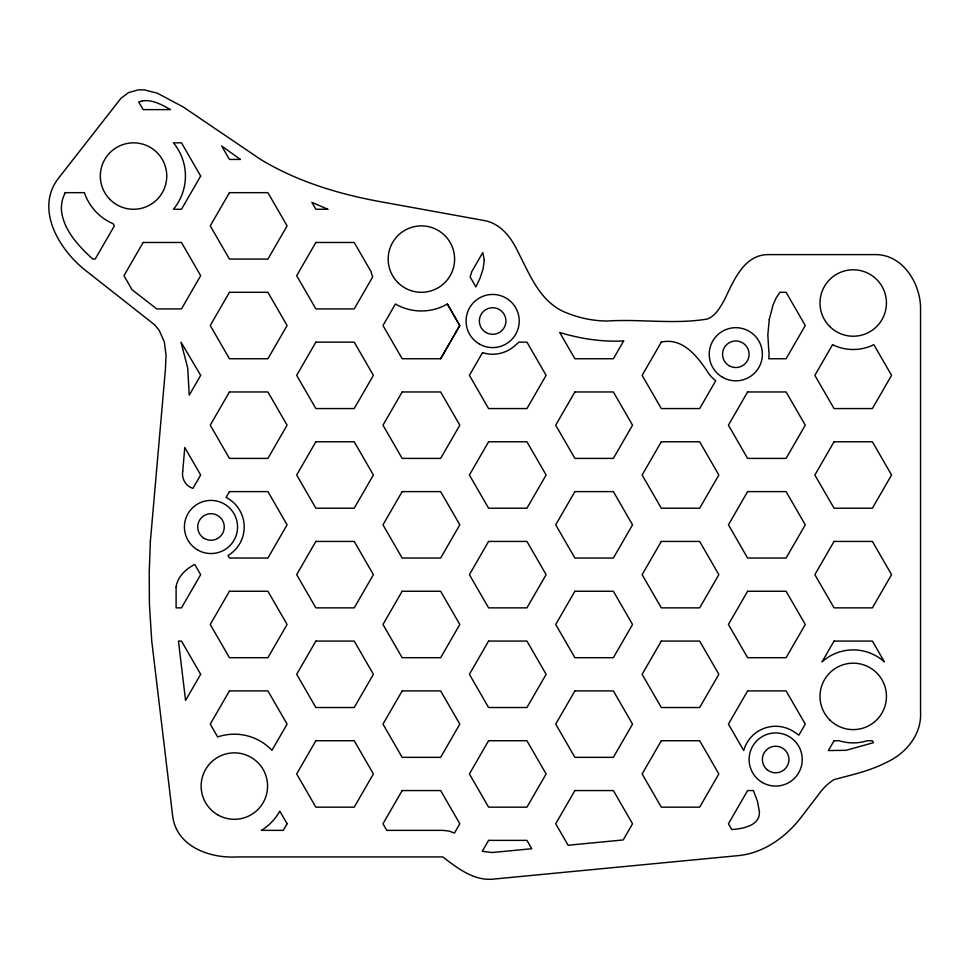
<?xml version="1.0" encoding="UTF-8"?>
<svg xmlns="http://www.w3.org/2000/svg" width="969" height="969" viewBox="0 0 969 969"><rect width="100%" height="100%" fill="white"/><g stroke="black" fill="none" stroke-linecap="round" stroke-linejoin="round"><path stroke-width="1.45" d="M440.641 358.748L459.742 325.536L447.387 304A51.89 51.89 0 0 1 395.413 304L382.985 325.523L402.159 358.748L440.641 358.748L459.754 325.632L447.387 304M182.705 471.455C181.494 478.759 185.757 486.172 192.94 488.376L200.668 475.004L184.788 447.508L182.705 471.455M150.365 541.429L149.226 572.667L149.408 604.147L151.745 641.078L172.53 814.868C175.571 846.312 209.534 858.57 237.078 856.935L442.785 856.935C457.865 868.394 474.568 881.681 494.832 878.968L737.373 855.7C763.003 853.532 785.108 837.737 800.624 817.969L821.857 790.219C825.418 786.186 829.343 782.431 833.982 779.633C851.17 774.909 869.036 771.239 885.23 762.966C905.349 754.233 921.834 734.986 920.55 712.106L920.55 307.754C920.235 282.948 902.527 254.423 875.322 254.605L768.514 254.605C743.417 254.411 733.267 281.931 724.049 300.608C719.846 307.791 715.485 315.979 707.188 319.055C674.376 324.542 640.327 318.874 607.188 321.018C592.204 320.933 577.439 317.626 563.704 311.667C539.382 300.463 529.789 274.506 518.221 252.34C511.462 237.684 500.343 222.87 483.277 220.375L379.582 201.54C337.975 193.897 297.035 181.433 260.625 159.437L183.068 106.869L157.244 93.157L144.49 89.911L138.337 89.826L128.429 92.697L120.931 98.329L59.739 176.624C33.164 208.468 59.945 251.552 87.876 272.241L154.87 324.99L159.219 330.417L164.391 342.13L166.038 355.466L165.408 369.516L150.365 541.429M759.405 811.731C760.132 825.951 742.327 828.798 731.765 829.537L728.434 823.771L747.608 790.559L753.373 790.559L757.504 801.424L759.405 811.731M176.092 586.996L176.116 607.866L181.482 607.866L200.668 574.653L194.769 564.442C185.866 568.973 177.533 576.64 176.092 586.996M769.265 319.504L767.836 334.814L768.696 349.603A33.212 33.212 0 0 1 768.72 358.748L786.089 358.748L805.275 325.523L786.089 292.311L779.803 292.311L776.048 298.161L773.105 304.799L769.265 319.504M484.282 260.092L483.119 268.849L480.115 278.018L475.888 286.921L470.122 276.94A51.89 51.89 0 0 0 471.746 271.659L482.792 252.521L484.282 260.092M65.189 192.661L63.227 197.301A33.103 33.103 0 0 0 61.495 210.927C63.918 230.767 78.743 246.09 92.721 259.086L95.192 259.086L114.366 225.874L113.143 223.754A51.89 51.89 0 0 1 84.388 192.661L65.189 192.661M143.133 242.48L123.959 275.705L132.05 289.731L156.748 308.917L181.482 308.917L200.668 275.705L181.482 242.48L143.133 242.48M200.668 176.055L181.482 209.268L173.403 209.268A51.89 51.89 0 0 0 173.403 142.831L181.482 142.831L200.668 176.055M229.435 192.661L210.249 225.874L229.435 259.086L267.916 259.086L287.09 225.874L267.916 192.661L229.435 192.661M229.435 292.311L210.249 325.523L229.435 358.748L267.916 358.748L287.09 325.523L267.916 292.311L229.435 292.311M200.668 375.354L189.221 395.17L187.744 368.135L180.997 342.13L200.668 375.354M229.435 391.961L210.249 425.173L229.435 458.398L267.916 458.398L287.09 425.173L267.916 391.961L229.435 391.961M315.858 242.48L296.684 275.705L315.858 308.917L354.218 308.917L372.677 276.94A51.89 51.89 0 0 1 371.054 271.659L354.218 242.48L315.858 242.48M229.435 491.61L226.092 497.4A33.212 33.212 0 0 1 227.981 555.528L229.435 558.047L267.916 558.047L287.09 524.823L267.916 491.61L229.435 491.61M315.858 342.13L296.684 375.354L315.858 408.567L354.218 408.567L373.392 375.354L354.218 342.13L315.858 342.13M229.435 591.26L210.249 624.472L229.435 657.697L267.916 657.697L287.09 624.472L267.916 591.26L229.435 591.26M315.858 441.779L296.684 475.004L315.858 508.216L354.218 508.216L373.392 475.004L354.218 441.779L315.858 441.779M200.668 674.303L185.563 700.454L178.466 641.078L181.482 641.078L200.668 674.303M229.435 690.909L210.249 724.122L217.662 736.949A51.89 51.89 0 0 1 271.962 750.321L287.09 724.122L267.916 690.909L229.435 690.909M315.858 541.429L296.684 574.653L315.858 607.866L354.218 607.866L373.392 574.653L354.218 541.429L315.858 541.429M402.159 391.961L382.985 425.173L402.159 458.398L440.641 458.398L459.815 425.173L440.641 391.961L402.159 391.961M315.858 641.078L296.684 674.303L315.858 707.515L354.218 707.515L373.392 674.303L354.218 641.078L315.858 641.078M402.159 491.61L382.985 524.823L402.159 558.047L440.641 558.047L459.815 524.823L440.641 491.61L402.159 491.61M482.514 352.643L469.408 375.354L488.582 408.567L526.942 408.567L546.116 375.354L526.942 342.13L518.96 342.13L515.496 345.121A33.212 33.212 0 0 1 482.514 352.643M315.858 740.728L296.684 773.952L315.858 807.165L354.218 807.165L373.392 773.952L354.218 740.728L315.858 740.728M402.159 591.26L382.985 624.472L402.159 657.697L440.641 657.697L459.815 624.472L440.641 591.26L402.159 591.26M488.582 441.779L469.408 475.004L488.582 508.216L526.942 508.216L546.116 475.004L526.942 441.779L488.582 441.779M287.09 823.771L283.287 830.36L261.388 830.36A51.89 51.89 0 0 0 279.787 811.126L287.09 823.771M402.159 690.909L382.985 724.122L402.159 757.346L440.641 757.346L459.815 724.122L440.641 690.909L402.159 690.909M488.582 541.429L469.408 574.653L488.582 607.866L526.942 607.866L546.116 574.653L526.942 541.429L488.582 541.429M574.883 391.961L555.709 425.173L574.883 458.398L613.365 458.398L632.539 425.173L613.365 391.961L574.883 391.961M623.648 340.943L613.365 358.748L574.883 358.748L559.719 332.476C580.467 338.762 601.931 342.081 623.648 340.943M402.159 790.559L382.985 823.771L386.776 830.36L443.027 830.36L448.95 831.063L454.461 833.061L459.815 823.771L440.641 790.559L402.159 790.559M488.582 641.078L469.408 674.303L488.582 707.515L526.942 707.515L546.116 674.303L526.942 641.078L488.582 641.078M574.883 491.61L555.709 524.823L574.883 558.047L613.365 558.047L632.539 524.823L613.365 491.61L574.883 491.61M661.306 342.13L642.132 375.354L661.306 408.567L699.666 408.567L715.74 380.72A33.212 33.212 0 0 1 707.334 371.357C697.038 356.095 682.43 337.26 661.306 342.13M488.582 740.728L469.408 773.952L488.582 807.165L526.942 807.165L546.116 773.952L526.942 740.728L488.582 740.728M574.883 591.26L555.709 624.472L574.883 657.697L613.365 657.697L632.539 624.472L613.365 591.26L574.883 591.26M661.306 441.779L642.132 475.004L661.306 508.216L699.666 508.216L718.841 475.004L699.666 441.779L661.306 441.779M488.582 840.377L482.271 851.327L492.3 852.514L531.763 848.735L526.942 840.377L488.582 840.377M574.883 690.909L555.709 724.122L574.883 757.346L613.365 757.346L632.539 724.122L613.365 690.909L574.883 690.909M661.306 541.429L642.132 574.653L661.306 607.866L699.666 607.866L718.841 574.653L699.666 541.429L661.306 541.429M747.608 391.961L728.434 425.173L747.608 458.398L786.089 458.398L805.275 425.173L786.089 391.961L747.608 391.961M574.883 790.559L555.709 823.771L568.1 845.247L623.2 839.953L632.539 823.771L613.365 790.559L574.883 790.559M661.306 641.078L642.132 674.303L661.306 707.515L699.666 707.515L718.841 674.303L699.666 641.078L661.306 641.078M747.608 491.61L728.434 524.823L747.608 558.047L786.089 558.047L805.275 524.823L786.089 491.61L747.608 491.61M832.577 344.673L814.856 375.354L834.043 408.567L872.391 408.567L891.565 375.354L873.856 344.673A46.5 46.5 0 0 1 832.577 344.673M661.306 740.728L642.132 773.952L661.306 807.165L699.666 807.165L718.841 773.952L699.666 740.728L661.306 740.728M747.608 591.26L728.434 624.472L747.608 657.697L786.089 657.697L805.275 624.472L786.089 591.26L747.608 591.26M834.043 441.779L814.856 475.004L834.043 508.216L872.391 508.216L891.565 475.004L872.391 441.779L834.043 441.779M747.608 690.909L728.434 724.122L743.683 750.539A33.212 33.212 0 0 1 794.386 732.055L798.904 735.144L805.275 724.122L786.089 690.909L747.608 690.909M834.043 541.429L814.856 574.653L834.043 607.866L872.391 607.866L891.565 574.653L872.391 541.429L834.043 541.429M834.043 641.078L822.015 661.912A46.5 46.5 0 0 1 884.418 661.912L872.391 641.078L834.043 641.078M834.043 740.728L828.362 750.563L846.058 750.309L873.493 742.654L872.391 740.728L867.243 740.728A46.5 46.5 0 0 1 839.19 740.728L834.043 740.728M142.395 100.885L138.676 101.902L143.133 109.618L170.435 109.618C161.968 104.797 152.521 99.383 142.395 100.885M240.373 159.437L229.435 159.437L221.671 145.992L240.373 159.437M327.788 209.268L315.858 209.268L311.873 202.364L327.788 209.268M829.73 326.492A33.212 33.212 0 0 0 885.303 311.594A33.212 33.212 0 0 0 844.617 270.92A33.212 33.212 0 0 0 829.73 326.492M397.908 282.585A33.212 33.212 0 0 0 453.48 267.686A33.212 33.212 0 0 0 412.806 227.012A33.212 33.212 0 0 0 397.908 282.585M217.746 814.844A33.212 33.212 0 0 0 267.577 786.077A33.212 33.212 0 0 0 217.746 757.31A33.212 33.212 0 0 0 217.746 814.844M110.054 199.541A33.212 33.212 0 0 0 165.626 184.643A33.212 33.212 0 0 0 124.94 143.969A33.212 33.212 0 0 0 110.054 199.541M829.73 719.882A33.212 33.212 0 0 0 885.303 704.996A33.212 33.212 0 0 0 844.617 664.31A33.212 33.212 0 0 0 829.73 719.882M729.173 365.761A13.287 13.287 0 0 0 749.098 354.254A13.287 13.287 0 0 0 729.173 342.747A13.287 13.287 0 0 0 729.173 365.761M204.35 538.485A13.287 13.287 0 0 0 224.275 526.979A13.287 13.287 0 0 0 204.35 515.472A13.287 13.287 0 0 0 204.35 538.485M767.242 769.774A13.287 13.287 0 0 0 788.778 761.658A13.287 13.287 0 0 0 770.985 747.063A13.287 13.287 0 0 0 767.242 769.774M486.002 332.524A13.287 13.287 0 0 0 505.939 321.018A13.287 13.287 0 0 0 486.002 309.511A13.287 13.287 0 0 0 486.002 332.524M762.385 782.516A26.575 26.575 0 0 0 802.247 759.502A26.575 26.575 0 0 0 762.385 736.488A26.575 26.575 0 0 0 762.385 782.516M722.523 377.268A26.575 26.575 0 0 0 762.385 354.254A26.575 26.575 0 0 0 722.523 331.241A26.575 26.575 0 0 0 722.523 377.268M197.7 549.992A26.575 26.575 0 0 0 237.562 526.979A26.575 26.575 0 0 0 197.7 503.965A26.575 26.575 0 0 0 197.7 549.992M479.364 344.031A26.575 26.575 0 0 0 519.227 321.018A26.575 26.575 0 0 0 479.364 298.004A26.575 26.575 0 0 0 479.364 344.031"/></g></svg>
